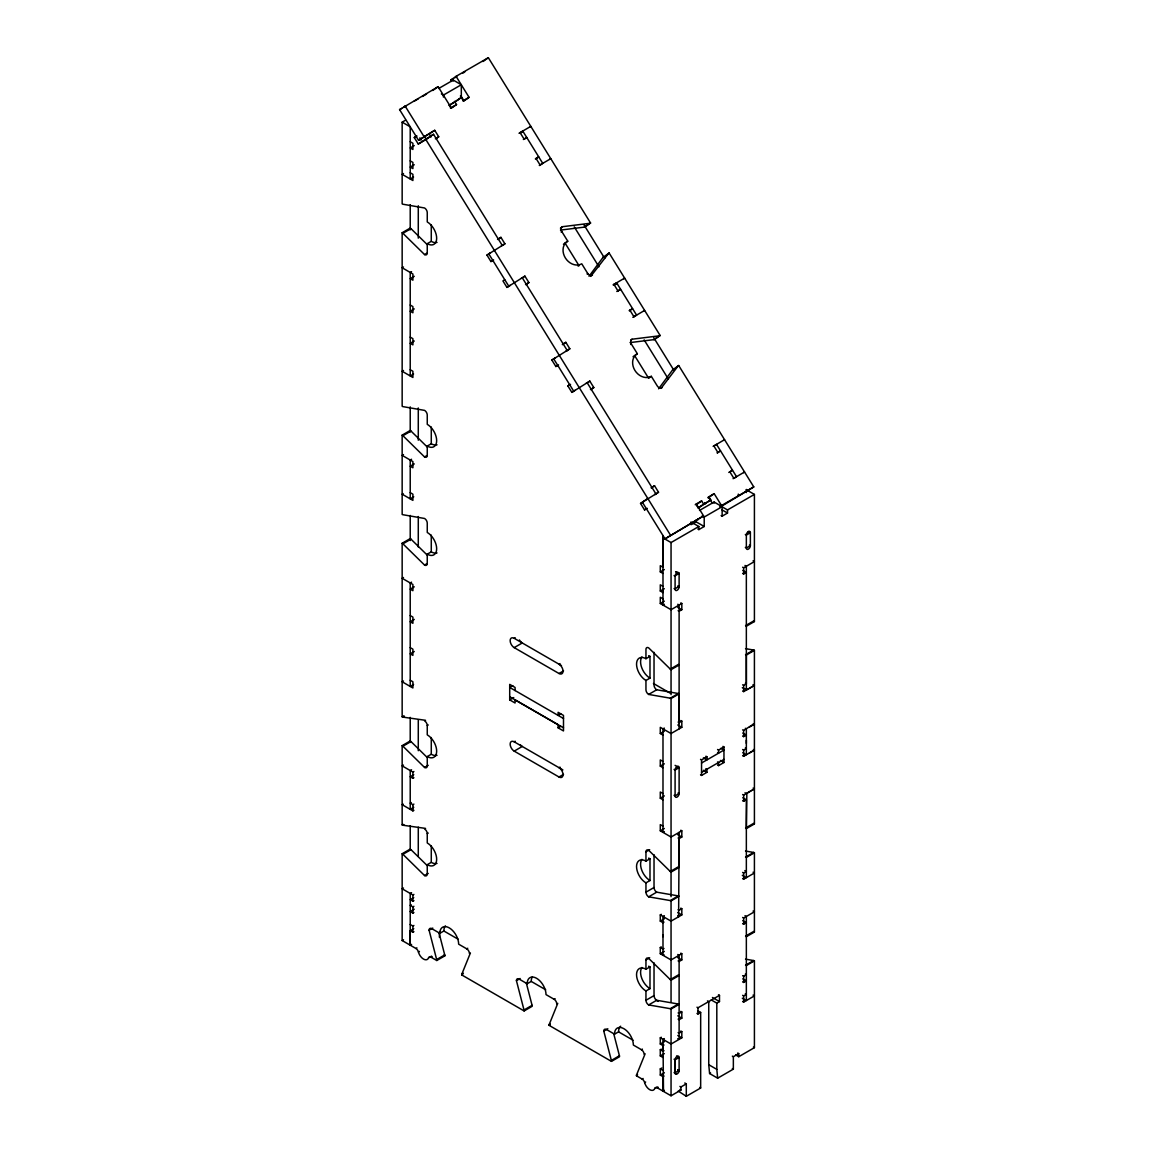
<?xml version="1.0" encoding="UTF-8"?>
<svg xmlns="http://www.w3.org/2000/svg" width="1154" height="1154" viewBox="0 0 1154 1154"><rect width="100%" height="100%" fill="white"/><g stroke="black" fill="none" stroke-linecap="round" stroke-linejoin="round"><path stroke-width="1.5" d="M411.574 944.405L410.218 945.184L410.218 930.701L413.752 928.667M663.997 1076.047L662.987 1076.639L662.987 1091.121L664.343 1090.342M663.016 1057.497L660.29 1055.939L660.29 1049.722L662.987 1051.28L662.987 1045.582L663.997 1045.005M662.987 590.04L662.987 592.593L660.29 591.036L660.29 584.818L662.987 586.376M662.987 535.557L662.987 567.234L660.29 565.676L660.29 571.894L662.987 573.437M662.987 936.702L662.987 935.043M679.115 832.366L679.115 867.404L671.051 872.063L671.051 698.487L679.115 693.842L679.115 728.866M671.051 694.65L671.051 542.553L698.834 526.498L698.834 529.614L697.838 529.022M676.374 1074.201A3.448 1.991 -60 0 0 678.018 1073.177L678.884 1071.864A2.12 1.226 -60 0 0 679.115 1070.811L679.115 1057.482A2.856 1.644 -60 0 0 677.109 1056.328A2.856 1.644 -60 0 0 675.09 1059.819L675.09 1072.758L679.115 1070.422L677.773 1069.643M662.987 735.084L660.29 733.526L660.29 727.323L671.051 733.526L681.812 727.323L681.812 721.106L679.115 722.664L679.115 605.057L677.773 604.278M679.115 1058.29L676.605 1056.025M745.527 648.649L753.649 650.048A3.808 2.193 60 0 1 754.413 650.366L754.413 823.942L746.349 828.586L746.854 793.274M746.349 743.421L746.349 740.19M742.642 684.812L743.652 685.404L746.349 683.846L746.349 566.239L745.008 565.46M754.413 621.544A3.808 2.193 60 0 1 753.649 620.967L745.571 625.627A3.808 2.193 60 0 0 746.349 626.204L754.413 621.544L754.413 561.58L754.413 494.417L746.349 489.758M526.397 983.323L532.081 1005.336A3.808 2.193 60 0 1 532.182 1006.288L524.118 1010.947L461.73 974.928A3.808 2.193 60 0 1 461.845 974.106L470.428 952.915M613.74 1033.753L619.424 1055.766A3.808 2.193 60 0 1 619.539 1056.718L611.461 1061.377L549.088 1025.358A3.808 2.193 60 0 1 549.189 1024.536L557.771 1003.345M658.328 1087.27L657.318 1087.847A3.808 2.193 60 0 0 654.78 1088.453A7.602 4.385 60 0 1 649.702 1089.664A7.602 4.385 60 0 1 644.639 1082.596A3.808 2.193 60 0 0 642.1 1079.062L636.431 1075.788A3.794 2.193 60 0 1 636.546 1074.965L645.129 1053.775M589.03 276.282L603.037 257.385A3.808 3.101 54.8 0 1 603.73 256.808M590.733 276.369L608.432 253.577A3.808 3.101 54.8 0 1 609.124 253L660.146 335.511L654.751 339.319A3.808 3.101 54.8 0 1 653.9 339.637L630.041 342.594M658.602 388.797L672.623 369.9A3.808 3.101 54.8 0 1 673.301 369.323M660.997 388.408L678.018 366.092A3.808 3.101 54.8 0 1 678.696 365.515L753.778 486.916L722.159 505.87M437.034 137.961L438.722 136.778L434.726 130.315L418.57 140.326L399.587 109.63L438.145 86.68L451.142 107.683L450.464 108.159M432.75 90.488L438.145 86.68M451.488 81.444L450.68 80.131L456.075 76.337L488.344 57.7L590.574 223.01L585.179 226.819A3.808 3.101 54.8 0 1 584.328 227.122L560.469 230.093M482.949 61.508L483.959 60.787M484.291 60.556L488.344 57.7M449.368 105.562L461.687 97.21L463.692 100.441L463.014 100.917M456.292 101.018L457.648 100.066M457.979 99.821L461.687 97.21M451.791 107.913L452.801 107.192M453.479 106.716L456.522 104.581L454.517 101.35M464.009 100.903L466.706 98.999M467.038 98.768L469.072 97.34L456.075 76.337M426.446 139.288L418.267 144.019L414.272 137.557L416.075 136.287M418.57 140.326L434.726 130.315M418.267 144.019L433.529 134.282L502.221 245.355L501.326 245.99M426.778 139.043L427.571 138.494M428.466 137.86L429.822 136.908M430.153 136.662L433.529 134.282M435.361 138.812L438.722 136.778M519.026 133.273L530.797 126.349L529.902 126.983M520.036 132.912L522.733 131.008L542.712 163.32L539.567 165.541M523.368 139.504L526.729 137.47L524.363 139.129M535.355 158.891L538.716 156.857L536.019 158.762M539.351 165.354L550.775 158.661L549.766 159.382M497.547 239.368L500.908 237.349L504.904 243.811L502.884 245.239M497.879 239.484L500.908 237.349M493.638 259.996L490.955 261.554L486.959 255.092L504.904 243.811M490.955 261.554L492.758 260.285M560.426 228.131L562.445 226.703L589.723 223.313A3.808 3.101 54.8 0 0 590.574 223.01M561.089 231.968L561.767 231.492A3.808 3.101 54.8 0 1 562.445 226.703M504.745 279.672L502.942 280.941L506.938 287.404L509.621 285.846M584.328 227.122L589.723 223.313M563.455 244.273A13.314 10.848 54.8 0 1 565.056 243.09L567.754 241.186L561.767 231.492M506.938 287.404L524.897 276.123L528.893 282.586L526.195 284.49M521.305 278.302L522.199 277.667L567.133 350.326L566.239 350.96M522.199 278.027L524.897 276.123M525.532 284.605L528.893 282.586M603.037 257.385L609.124 253M587.069 273.974L587.732 273.498A3.808 3.101 54.8 0 0 592.42 275.171M613.207 284.793L624.646 278.1L623.751 278.734M613.423 284.98L616.582 282.759L636.561 315.071L634.311 316.658M616.871 291.486L620.578 289.221L617.534 291.371M562.46 344.339L565.821 342.32L569.831 348.782L566.109 351.393M562.46 344.685L565.821 342.32M558.55 364.967L555.867 366.525L551.872 360.062L569.831 348.782M629.204 310.642L632.565 308.608L629.521 310.758M555.867 366.525L557.67 365.255M632.854 317.336L644.624 310.412L643.73 311.046M630.675 340.17L632.031 339.218L659.295 335.828A3.808 3.101 54.8 0 0 660.146 335.511M574.995 390.326L571.85 392.374L567.855 385.912L569.658 384.643M630.661 344.483L631.339 344.007A3.808 3.101 54.8 0 1 632.031 339.218M571.85 392.374L589.809 381.094L593.805 387.556L592.795 388.263M586.218 383.272L587.112 382.638L655.804 493.71L654.794 494.431M586.766 383.229L589.809 381.094M653.9 339.637L659.295 335.828M633.041 356.774A13.314 10.848 54.8 0 1 634.628 355.605L637.34 353.701L631.339 344.007M590.444 389.576L593.805 387.556M591.108 389.461L592.449 388.509M648.966 377.978L651.318 376.319L657.318 386.013A3.808 3.101 54.8 0 0 662.007 387.686M672.623 369.9L678.696 365.515M651.159 487.781L654.534 485.747L658.53 492.21L655.155 494.59M651.491 487.897L654.534 485.747M713.129 446.353L724.568 439.674L723.659 440.309M713.792 446.237L716.49 444.333L736.483 476.645L734.232 478.232M647.221 508.351L644.538 509.909L640.542 503.447L658.53 492.21M647.769 498.427L642.374 502.235L665.021 538.86L703.579 515.896L696.237 504.024L701.618 500.923L703.623 504.154L698.228 507.962L696.468 505.135M717.124 452.83L720.485 450.796L717.456 452.931M644.538 509.909L646.341 508.64M728.78 472.448L732.487 470.183L729.775 472.087M695.227 504.745L696.237 504.024M696.569 504.5L701.618 500.923M733.107 478.679L744.546 471.986L743.652 472.621M708.123 497.259L714.167 493.681L721.51 505.553L719.822 506.736M708.094 497.879L714.167 493.681M698.228 507.962L710.792 500.014L708.787 496.783M665.021 538.86L703.579 515.896M742.31 687.726L746.854 689.76M748.859 688.606L747.864 689.183M750.879 687.438L749.869 688.015M752.898 686.269L751.889 686.861M749.364 727.121L754.413 724.207L753.403 723.63M749.364 752.999L754.413 750.086L753.403 749.509M748.859 792.106L747.864 792.683M750.879 790.937L749.869 791.514M752.898 789.769L751.889 790.36M676.374 1074.215L675.321 1073.927A2.12 1.226 -60 0 1 675.09 1073.133L675.09 1059.819L679.115 1057.482M663.492 1090.833L662.987 1039.379L664.329 1038.6M399.587 109.63L401.664 108.433M403.727 107.235L405.804 106.038M414.098 101.249L418.238 98.869M422.393 96.474L426.533 94.08M450.68 80.131L452.7 78.977M454.705 77.808L456.724 76.64M462.783 73.149L464.802 71.981M438.679 88.497L453.248 80.088L461.311 84.747L461.311 98.465M441.362 93.936L443.381 95.104L461.311 84.747M427.211 244.59L410.983 228.651A3.808 2.193 60 0 0 410.218 228.088L402.155 232.733A3.808 2.193 60 0 1 402.919 233.31L424.557 254.558L427.254 253L427.254 243.682A13.314 7.689 60 0 0 436.659 238.258A13.314 7.689 60 0 0 427.254 221.943L427.254 212.639A3.808 2.193 60 0 0 424.557 207.98L402.919 204.229A3.808 2.193 60 0 1 402.155 203.912L402.155 122.165L405.617 120.16M449.122 105.158L451.805 103.6M452.253 103.341L454.056 102.317M454.503 102.057L455.397 101.538M463.692 100.441L469.072 97.34M451.142 107.683L456.522 104.581M414.272 137.557L416.955 135.999M414.257 145.592L410.218 147.928L412.901 149.486L412.901 143.269L410.218 141.711M414.257 164.748L410.218 167.07L412.901 168.628L412.901 162.411L410.218 160.868M403.496 173.547L402.155 174.326L412.901 180.529L412.901 174.326L410.218 172.768M413.579 177.038L410.218 178.971L410.218 126.825L402.155 122.165M519.848 133.359L522.373 131.902M402.919 233.31L410.983 228.651M427.254 243.682L431.279 241.359A13.314 7.689 60 0 0 437.034 242.412M403.496 266.992L402.155 267.771L412.901 273.988L412.901 280.191L410.218 278.648L414.257 276.311M411.56 271.652L410.218 272.431L410.218 375.93L413.579 373.997M490.104 253.043L488.748 253.822L508.741 286.134L510.082 285.355M486.959 255.092L489.642 253.534M414.257 308.911L410.218 311.248L412.901 312.792L412.901 306.589L410.218 305.031M414.257 341.007L410.218 343.329L412.901 344.887L412.901 338.67L410.218 337.127M403.496 370.492L402.155 371.271L412.901 377.488L412.901 371.271L410.218 369.727M614.707 284.533L616.726 283.365M614.765 284.735L617.448 283.177M427.211 555.088L410.983 539.163A3.808 2.193 60 0 0 410.218 538.586L402.155 543.245A3.808 2.193 60 0 1 402.919 543.822L424.557 565.056A3.808 2.193 60 0 0 427.254 563.498L427.254 554.194A13.314 7.689 60 0 0 436.659 548.756A13.314 7.689 60 0 0 427.254 532.456L427.254 523.137A3.808 2.193 60 0 0 424.557 518.478L402.919 514.727A3.808 2.193 60 0 1 402.155 514.424L402.155 435.13L410.218 430.471A3.808 2.193 60 0 1 410.983 431.048L427.211 446.973M402.155 435.13A3.808 2.193 60 0 1 402.919 435.707L410.983 431.048M551.872 360.062L555.016 358.014M403.496 454.589L402.155 455.368L412.901 461.586L412.901 467.788L410.218 466.23L414.257 463.908M402.919 435.707L424.557 456.941L427.254 455.397L427.254 446.079L431.279 443.756A13.314 7.689 60 0 0 437.034 444.809M411.56 459.249L410.218 460.028L410.218 498.845L413.752 496.797M567.855 385.912L570.552 384.354M403.164 493.595L402.155 494.186L412.901 500.389L412.901 494.186L410.218 492.628M402.919 543.822L410.983 539.163M427.254 554.194L431.279 551.857A13.314 7.689 60 0 0 437.034 552.91M424.557 565.056L427.254 563.498M403.496 577.505L402.155 578.284L412.901 584.487L412.901 590.704L410.218 589.146L414.257 586.823M411.56 582.164L410.218 582.929L410.218 686.442L413.579 684.495M414.257 619.424L410.218 621.746L412.901 623.304L412.901 617.087L410.218 615.544M640.542 503.447L643.716 501.456M414.257 651.505L410.218 653.828L412.901 655.385L412.901 649.183L410.218 647.625M703.623 504.154L710.792 500.014M403.496 681.004L402.155 681.783L412.901 687.986L412.901 681.783L410.218 680.225M699.512 510.443L714.081 502.033L722.144 506.678L722.144 516.155L721.135 515.578M721.51 505.553L753.778 486.916M691.448 524.565L696.15 521.853L704.214 526.498L704.214 517.035L722.144 506.678M720.471 505.87L727.525 509.938L754.413 494.417M698.834 529.614L704.214 526.498M722.144 516.155L727.525 513.054L727.525 509.938M563.541 670.878L559.012 673.503L514.194 647.625A5.698 3.289 60 0 1 510.155 640.643A5.698 3.289 60 0 1 514.194 638.306L515.203 637.729M514.194 647.625L522.257 642.966A5.698 3.289 60 0 1 519.401 639.951M402.155 543.245L402.155 716.807L403.669 715.942M402.155 716.807A3.808 2.193 60 0 0 402.919 717.124L404.434 716.259M660.29 571.894L664.329 569.557M679.115 573.437L675.09 575.774L675.09 589.131A2.856 1.644 -60 0 0 677.109 590.285A2.856 1.644 -60 0 0 679.115 586.795L679.115 573.437L676.1 571.692M402.919 717.124L425.566 720.298M427.211 757.486L410.983 741.56A3.808 2.193 60 0 0 410.218 740.983L402.155 745.643A3.808 2.193 60 0 1 402.919 746.205L424.557 767.453A3.808 2.193 60 0 0 427.254 765.895L427.254 756.577A13.314 7.689 60 0 0 436.659 751.153A13.314 7.689 60 0 0 427.254 734.853L427.254 725.534L428.249 724.957M660.29 591.036L664.329 588.713M675.09 588.713L679.115 586.376L678.105 585.799M402.919 746.205L410.983 741.56M512.809 685.678L509.736 687.452L563.513 718.509M662.987 598.839L660.29 597.282L660.29 603.499L664.329 601.162M560.022 663.593L559.012 664.185A5.698 3.289 60 0 1 563.037 671.166A5.698 3.289 60 0 1 559.012 673.503M664.329 604.278L662.987 605.057L662.987 537.894L671.051 542.553M515.088 690.582L515.088 687.467L509.707 684.365L509.707 699.887L513.746 697.564M678.119 610.682L679.115 611.259L681.812 609.701L681.812 603.499L671.051 609.701L660.29 603.499M742.642 567.205L743.652 567.797L754.413 561.58L753.072 560.801M403.496 765.102L402.155 765.881L412.901 772.084L413.911 771.507M427.254 756.577L431.279 754.254A13.314 7.689 60 0 0 437.034 755.307M742.642 573.423L743.652 574L746.349 572.442L742.815 570.408M411.56 769.761L410.218 770.526L410.218 809.343L413.752 807.31M424.557 767.453L428.249 765.318M413.752 774.709L410.218 776.743L412.901 778.301L413.911 777.709M645.952 680.456A13.314 7.689 60 0 1 636.546 664.156A13.314 7.689 60 0 1 645.952 658.718L649.99 656.395L649.99 678.134L645.952 680.456L645.952 689.775A3.808 2.193 60 0 0 648.649 694.434L670.286 698.184A3.808 2.193 60 0 1 671.051 698.487M403.164 804.107L402.155 804.684L412.901 810.901L413.911 810.31M560.801 713.864L558.118 715.422L558.118 712.306L563.498 715.422L563.498 730.944L558.118 727.842L558.118 724.726L515.088 699.887L515.088 703.002L509.707 699.887M563.541 774.377L559.012 777.003L514.194 751.124A5.698 3.289 60 0 1 510.155 744.142A5.698 3.289 60 0 1 514.194 741.806L515.203 741.229M411.228 802.549L410.218 803.141L412.901 804.684L413.911 804.107M514.194 751.124L522.257 746.465A5.698 3.289 60 0 1 520.411 744.878M558.118 727.842L560.801 726.284M670.286 669.089L678.35 664.444A3.808 2.193 60 0 0 679.115 665.007L671.051 669.666A3.808 2.193 60 0 1 670.286 669.089L648.649 647.856A3.808 2.193 60 0 0 645.952 649.413L645.952 658.718M402.155 745.643L402.155 824.922L403.164 824.345M402.155 824.922A3.808 2.193 60 0 0 402.919 825.24L403.929 824.648M648.649 694.434L656.713 689.775L678.35 693.525A3.808 2.193 60 0 1 679.115 693.842M402.919 825.24L425.566 828.399M427.211 865.587L410.983 849.661A3.808 2.193 60 0 0 410.218 849.084L402.155 853.744A3.808 2.193 60 0 1 402.919 854.321L424.557 875.554A3.808 2.193 60 0 0 427.254 874.011L427.254 864.692A13.314 7.689 60 0 0 436.659 859.254A13.314 7.689 60 0 0 427.254 842.954L427.254 833.65L428.249 833.058M670.286 698.184L678.35 693.525M753.649 650.048L745.571 654.707A3.808 2.193 60 0 1 746.349 655.025L754.413 650.366M402.919 854.321L410.983 849.661M560.022 767.107L559.012 767.684A5.698 3.289 60 0 1 563.037 774.666A5.698 3.289 60 0 1 559.012 777.003M427.254 864.692L431.279 862.37A13.314 7.689 60 0 0 437.034 863.423M664.329 728.087L662.987 728.866L662.987 832.366L664.329 831.601M660.29 733.526L664.329 731.203M424.557 875.554L428.249 873.419M403.496 888.003L402.155 888.782L412.901 894.985L413.911 894.408M742.642 691.03L743.652 691.607L754.413 685.404L753.072 684.625M411.56 892.662L410.218 893.441L410.218 945.184M413.752 897.61L410.218 899.644L412.901 901.202L413.911 900.625M411.228 904.765L410.218 905.342L412.901 906.9L413.911 906.308M662.987 761.467L660.29 759.923L660.29 766.126L664.329 763.804M414.228 909.208L410.189 911.53L412.901 913.102L413.911 912.525M742.642 729.847L743.652 730.424L753.908 723.919M410.189 924.469L412.901 926.042L413.911 925.465M700.536 759.332L701.545 759.909L706.926 756.808L706.926 759.909L703.392 757.875M717.572 749.494L718.581 750.071L723.962 746.97L723.962 762.491L718.581 765.607L717.572 765.015M742.642 736.05L743.652 736.627L746.349 735.084L742.815 733.05M701.545 763.01L723.962 750.071L720.889 748.297M410.218 930.701L412.901 932.259L413.911 931.667M402.155 853.744L402.155 940.539L403.511 939.745M701.545 772.329L723.962 759.39M439.039 932.894L444.723 954.906A3.794 2.193 60 0 1 444.838 955.858L436.775 960.517A3.794 2.193 60 0 0 436.659 959.565L429.086 930.211L432.779 928.076M662.987 793.563L660.29 792.005L660.29 798.222L664.329 795.885M742.642 749.509L743.652 750.086L746.349 748.542L745.34 747.951M700.536 774.853L701.545 775.43L706.926 772.329L706.926 769.228L705.916 768.636M742.642 755.711L743.652 756.303L754.413 750.086M429.086 930.211A3.808 2.193 60 0 1 431.769 928.653L439.847 933.312L443.872 930.989A13.314 7.689 60 0 1 445.415 925.926M402.155 940.539L415.887 948.458L416.897 947.881M415.887 948.458A3.808 2.193 60 0 1 418.426 951.992L419.436 951.415M418.426 951.992A7.602 4.385 60 0 0 423.489 959.061A7.602 4.385 60 0 0 428.567 957.849L431.596 956.103M428.567 957.849A3.808 2.193 60 0 1 431.106 957.243L432.101 956.666M436.659 959.565L444.723 954.906M662.987 826.163L660.29 824.605L660.29 830.822L664.329 828.485M439.847 933.312A13.314 7.689 60 0 1 449.252 927.874A13.314 7.689 60 0 1 458.657 944.174L466.735 948.833L467.745 948.256M678.119 838.006L679.115 838.583L681.812 837.025L681.812 830.822L671.051 837.025L660.29 830.822M742.642 794.529L743.652 795.106L754.413 788.903L753.072 788.124M648.649 896.831L656.713 892.172L678.35 895.922A3.808 2.193 60 0 1 679.115 896.225L671.051 900.885A3.808 2.193 60 0 0 670.286 900.567L648.649 896.831A3.808 2.193 60 0 1 645.952 892.172L645.952 882.853A13.314 7.689 60 0 1 636.546 866.553A13.314 7.689 60 0 1 645.952 861.115L645.952 851.796L649.659 849.661M742.642 800.746L743.652 801.323L746.349 799.765L746.349 877.66L742.31 875.323M645.952 861.115L649.99 858.792L649.99 880.531L645.952 882.853M461.845 974.106L463.36 973.24M461.73 974.928L462.74 974.351M645.952 851.796A3.808 2.193 60 0 1 648.649 850.253L670.286 871.486L678.35 866.827A3.808 2.193 60 0 0 679.115 867.404M645.952 892.172L654.029 887.513L654.029 854.71M524.118 1010.947A3.808 2.193 60 0 0 524.003 1009.995L516.429 980.64L520.137 978.505M670.286 900.567L678.35 895.922M754.413 852.763A3.808 2.193 60 0 0 753.649 852.445L745.571 857.105A3.808 2.193 60 0 1 746.349 857.422L754.413 852.763L754.413 932.043L746.349 936.702A3.808 2.193 60 0 1 745.571 936.125L753.649 931.466A3.808 2.193 60 0 0 754.413 932.043M516.429 980.64A3.808 2.193 60 0 1 519.127 979.082L527.19 983.742L531.229 981.419A13.314 7.689 60 0 1 532.268 977.034M663.997 922.089L662.987 922.681L660.29 921.123L660.29 914.92L661.3 914.329M664.329 915.685L662.987 916.464L662.987 955.281L663.997 954.704M660.29 921.123L664.329 918.8M660.29 914.92L671.051 921.123L681.812 914.92L681.812 908.703L679.115 910.261L678.119 909.669M742.642 872.41L743.652 873.001L746.349 871.443L744.835 870.578M742.642 878.627L743.652 879.204L754.413 873.001L753.072 872.222M678.61 916.752L679.115 838.583M524.003 1009.995L532.081 1005.336M527.19 983.742A13.314 7.689 60 0 1 536.596 978.303A13.314 7.689 60 0 1 546.015 994.604L554.079 999.263L555.088 998.686M678.119 960.907L679.115 961.484L681.812 959.94L681.812 953.723L671.051 959.94L660.29 953.723L660.29 947.521L661.3 946.929M663.997 948.487L662.987 949.064L660.29 947.521M648.649 1004.932L656.713 1000.273L678.35 1004.023A3.808 2.193 60 0 1 679.115 1004.341L671.051 1009A3.808 2.193 60 0 0 670.286 1008.683L648.649 1004.932A3.808 2.193 60 0 1 645.952 1000.273L645.952 990.969A13.314 7.689 60 0 1 636.546 974.668A13.314 7.689 60 0 1 645.952 969.23L645.952 959.912L649.659 957.777M660.29 953.723L664.329 951.401M549.189 1024.536L550.198 1023.959M645.952 969.23L649.99 966.893L649.99 988.632L645.952 990.969M549.088 1025.358L550.097 1024.781M742.642 917.444L743.652 918.021L754.413 911.804L753.072 911.04M742.642 923.647L743.652 924.224L746.349 922.681L742.815 920.632M670.286 979.602L678.35 974.942A3.808 2.193 60 0 0 679.115 975.519L671.051 980.179A3.808 2.193 60 0 1 670.286 979.602L648.649 958.354A3.808 2.193 60 0 0 645.952 959.912M645.952 1000.273L654.029 995.614L654.029 962.825M611.461 1061.377A3.808 2.193 60 0 0 611.36 1060.425L603.787 1031.07L607.812 1028.733M603.787 1031.07A3.808 2.193 60 0 1 606.47 1029.512L614.534 1034.172L618.573 1031.849A13.314 7.689 60 0 1 620.679 1026.209M670.286 1008.683L678.35 1004.023M754.413 960.864A3.808 2.193 60 0 0 753.649 960.561L745.571 965.22A3.808 2.193 60 0 1 746.349 965.523L754.413 960.864L754.413 1047.659L738.733 1056.718L735.704 1054.958M678.119 1019.126L679.115 1019.703L681.812 1018.16L681.812 1011.943L679.115 1013.5L678.119 1012.923M742.642 975.664L743.652 976.241L746.349 974.683L745.34 974.106M696.973 1007.197L697.982 1007.788L719.49 995.368L719.49 1001.571L716.807 1003.129L711.253 999.927M742.642 981.866L743.652 982.443L746.349 980.9L742.815 978.852M611.36 1060.425L619.424 1055.766M696.973 1013.414L697.982 1013.991L700.666 1012.447L700.666 1087.991L686.298 1096.3L678.22 1091.064M662.987 1045.582L660.29 1044.038L660.29 1037.821L661.3 1037.244M614.534 1034.172A13.314 7.689 60 0 1 623.953 1028.733A13.314 7.689 60 0 1 633.358 1045.048L641.422 1049.693L642.432 1049.116M660.29 1044.038L664.329 1041.701M660.29 1037.821L671.051 1044.038L681.812 1037.821L681.812 1031.618L679.115 1033.162L678.119 1032.585M742.642 995.325L743.652 995.902L746.349 994.359L745.34 993.767M660.29 1049.722L661.3 1049.145M742.642 1001.528L743.652 1002.119L754.413 995.902L753.072 995.123M662.987 1051.28L663.997 1050.688M660.29 1055.939L664.329 1053.602M636.546 1074.965L637.556 1074.388M636.431 1075.788L637.441 1075.211M642.1 1079.062L643.11 1078.485M662.987 1076.639L660.29 1075.081L660.29 1068.878L661.805 1067.998M644.639 1082.596L645.649 1082.019M660.29 1075.081L664.329 1072.758M654.78 1088.453L657.304 1086.996M679.908 1086.404L680.918 1086.981L686.298 1083.88L686.298 1096.3M732.343 1056.126L733.353 1056.718L738.733 1053.602L738.733 1056.718M657.318 1087.847L671.051 1095.781L680.918 1090.083L680.918 1086.981M708.744 1002.61L708.744 1064.709L709.595 1073.523L710.576 1072.96M709.595 1073.523L717.658 1078.182L733.353 1069.138L733.353 1056.718M745.527 851.046L753.649 852.445M745.527 959.147L753.649 960.561M419.796 137.932L420.979 138.61L420.979 140.168M721.971 509.852L727.525 513.054M749.379 545.077L750.374 545.654L746.349 547.991L746.349 535.052A2.856 1.644 -60 0 1 748.369 531.561L750.374 532.715L750.374 545.654A2.856 1.644 -60 0 1 748.369 549.145A2.856 1.644 -60 0 1 746.349 547.991L745.34 547.4M745.34 534.461L746.349 535.052L750.374 532.715A2.856 1.644 -60 0 0 748.369 531.561M702.195 515.867L704.214 517.035M691.275 522.142L698.834 526.498M675.595 571.821L679.115 573.855A2.856 1.644 -60 0 0 677.109 572.701A2.856 1.644 -60 0 0 675.09 576.192L674.08 575.601M678.119 586.218L679.115 586.795M674.08 588.54L675.09 589.131M680.802 602.922L681.812 603.499M677.773 607.379L681.812 609.701M745.34 683.269L746.349 683.846M745.34 728.289L746.349 728.866L746.349 754.745L742.815 752.711M653.438 683.485L670.416 693.294M680.802 720.529L681.812 721.106M722.952 746.393L723.962 746.97M678.119 722.072L679.115 722.664M677.773 724.986L681.812 727.323M717.572 752.596L718.581 753.187L718.581 750.071M514.194 638.306L561.479 665.613M720.428 760.457L723.962 762.491M717.572 761.914L718.581 762.491L718.581 765.607M705.916 756.216L706.926 756.808M745.008 792.784L746.349 793.563M703.392 770.295L706.926 772.329M742.815 797.731L746.349 799.765M675.09 765.362L679.115 767.684L679.115 793.563A2.856 1.644 -60 0 1 677.109 797.053A2.856 1.644 -60 0 1 675.09 795.885L674.08 795.308M674.08 769.429L675.09 770.006L679.115 767.684A2.856 1.644 -60 0 0 677.109 766.516A2.856 1.644 -60 0 0 675.09 770.006L675.09 795.885L679.115 793.563L678.119 792.971M660.29 766.126L662.987 767.684M509.736 696.771L563.513 727.828M660.29 798.222L662.987 799.765M680.802 830.231L681.812 830.822M677.773 834.703L681.812 837.025M514.194 741.806L562.878 769.92M745.008 915.685L746.349 916.464L746.349 1000.561L742.31 998.239M680.802 908.126L681.812 908.703M677.773 912.583L681.812 914.92M677.773 915.685L679.115 916.464M680.802 953.146L681.812 953.723M677.773 954.502L679.115 955.281L679.115 1039.379L677.773 1038.6M677.773 957.604L681.812 959.94M718.48 994.777L719.49 995.368M712.436 997.503L719.49 1001.571M707.474 1000.893L709.162 1001.86M697.651 1010.688L700.666 1012.447M753.403 1047.067L754.413 1047.659M680.802 1011.366L681.812 1011.943M655.573 999.898L658.169 1001.398M677.773 1015.823L681.812 1018.16M737.723 1053.025L738.733 1053.602M680.802 1031.027L681.812 1031.618M677.773 1035.499L681.812 1037.821M732.343 1068.546L733.353 1069.138M708.744 1064.709L716.807 1069.369L717.658 1078.182M674.08 1059.228L675.09 1059.819M443.872 930.989L458.354 939.342M531.229 981.419L545.698 989.771M618.573 1031.849L633.056 1040.201M678.119 1070.22L679.115 1070.811M674.08 1072.556L675.09 1073.133M439.328 937.12L439.833 931.581M699.67 1087.414L700.666 1087.991M660.29 1068.878L663.016 1070.436M684.784 1083L686.298 1083.88M679.908 1089.506L680.918 1090.083M443.771 955.252L444.838 955.858M431.106 957.243L436.775 960.517M583.967 224.857L604.696 258.381M653.784 337.747L673.806 370.131M747.806 489.801L748.383 490.724M520.036 132.566L524.046 139.028M536.033 158.415L540.029 164.878M613.885 284.317L617.88 290.779M629.882 310.166L633.878 316.629M713.807 445.877L717.802 452.354M729.79 471.741L733.785 478.203M574.245 226.848L598.955 266.79M644.148 339.882L668.426 379.147M587.732 273.498L581.746 263.804A13.314 10.848 54.8 0 1 565.345 257.933A13.314 10.848 54.8 0 1 567.754 241.186M565.056 243.09L579.048 265.708A13.314 10.848 54.8 0 1 578.168 266.156M634.628 355.605L648.62 378.223M460.417 95.897L463.663 101.148M708.772 497.489L712.436 503.418M704.647 502.61L705.397 503.822M449.497 105.764L450.868 107.986M697.723 518.968L698.184 519.704M429.331 134.124L431.077 136.951M424.081 135.725L426.331 139.36M404.982 105.822L423.965 136.518M425.465 138.942L670.416 535.052M553.675 358.793L573.653 391.105M746.349 489.44L746.349 492.556M746.349 655.025L746.349 690.063M743.652 567.797L743.652 574M743.652 685.404L743.652 691.607M743.652 730.424L743.652 736.627M743.652 750.086L743.652 756.303M743.652 795.106L743.652 801.323M743.652 873.001L743.652 879.204M743.652 918.021L743.652 924.224M743.652 976.241L743.652 982.443M743.652 995.902L743.652 1002.119M738.286 494.1L738.286 496.105M716.807 1003.129L716.807 1069.369M714.081 502.033L714.081 503.216M701.545 759.909L701.545 775.43M697.982 1007.788L697.982 1013.991M696.15 520.065L696.15 521.853M690.77 522.228L690.77 524.565M671.051 871.558L671.051 896.644M671.051 900.885L671.051 1002.336M671.051 1009L671.051 1095.781M654.029 652.313L654.029 685.115A3.808 2.193 60 0 0 656.713 689.775M453.248 80.088L453.248 81.069M443.381 95.104L443.381 97.066M431.279 224.641L431.279 241.359M431.279 427.038L431.279 443.756M431.279 535.139L431.279 551.857M431.279 737.536L431.279 754.254M431.279 845.651L431.279 862.37M418.282 205.744L418.282 238.157M418.282 407.953L418.282 440.208M418.282 516.516L418.282 546.982M418.282 720.24L418.282 750.706M418.282 827.144L418.282 856.412M412.901 772.084L412.901 778.301M412.901 804.684L412.901 810.901M412.901 894.985L412.901 901.202M412.901 906.9L412.901 913.102M412.901 926.042L412.901 932.259M410.218 204.691L410.218 229.891M410.218 406.872L410.218 431.957M410.218 515.449L410.218 540.534M410.218 717.384L410.218 742.469M410.218 825.745L410.218 848.493M402.155 232.733L402.155 406.309A3.808 2.193 60 0 0 402.919 406.626L424.557 410.377A3.808 2.193 60 0 1 427.254 415.022L427.254 424.34A13.314 7.689 60 0 1 436.659 440.64A13.314 7.689 60 0 1 427.254 446.079M651.318 376.319A13.314 10.848 54.8 0 1 634.916 370.434A13.314 10.848 54.8 0 1 637.34 353.701M427.254 455.397A3.808 2.193 60 0 1 424.557 456.941M427.254 253A3.808 2.193 60 0 1 424.557 254.558M649.99 678.134A13.314 7.689 60 0 1 641.783 667.849A13.314 7.689 60 0 1 641.956 656.958M648.62 655.717A13.314 7.689 60 0 1 649.99 656.395M641.422 1049.693A3.808 2.193 60 0 1 644.12 1054.352M554.079 999.263A3.808 2.193 60 0 1 556.762 1003.922M466.735 948.833A3.808 2.193 60 0 1 469.418 953.492M671.051 872.063A3.808 2.193 60 0 1 670.286 871.486M656.713 892.172A3.808 2.193 60 0 1 654.029 887.513M656.713 1000.273A3.808 2.193 60 0 1 654.029 995.614M424.557 828.99A3.808 2.193 60 0 1 427.254 833.65M424.557 720.875A3.808 2.193 60 0 1 427.254 725.534M649.99 988.632A13.314 7.689 60 0 1 641.783 978.347A13.314 7.689 60 0 1 641.956 967.47M648.62 966.23A13.314 7.689 60 0 1 649.99 966.893M649.99 880.531A13.314 7.689 60 0 1 641.783 870.231A13.314 7.689 60 0 1 641.956 859.355M648.62 858.114A13.314 7.689 60 0 1 649.99 858.792M754.413 823.942A3.808 2.193 60 0 1 753.649 823.365L745.571 828.024A3.808 2.193 60 0 0 746.349 828.586"/></g></svg>
